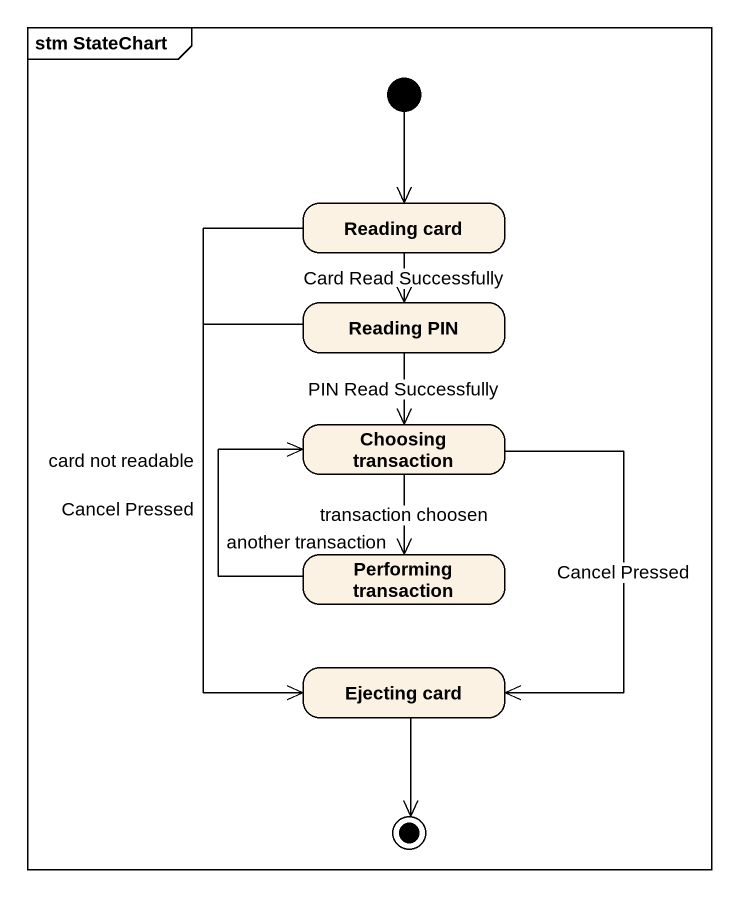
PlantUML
@startuml
mainframe stm StateChart
hide empty description
state "Reading card" as Reading_card
state "Reading PIN" as Reading_PIN
state "Choosing transaction" as Choosing_transaction
state "Performing transaction" as Performing_transaction
state "Ejecting card" as Ejecting_card
[*] --> Reading_card
Reading_card --> Reading_PIN : Card Read Successfully
Reading_card --> Ejecting_card : card not readable
Reading_PIN --> Choosing_transaction : PIN Read Successfully
Reading_PIN --> Ejecting_card : Cancel Pressed
Choosing_transaction --> Performing_transaction : transaction choosen
Choosing_transaction --> Ejecting_card : Cancel Pressed
Performing_transaction -up-> Choosing_transaction : another transaction
Ejecting_card --> [*]
@enduml
